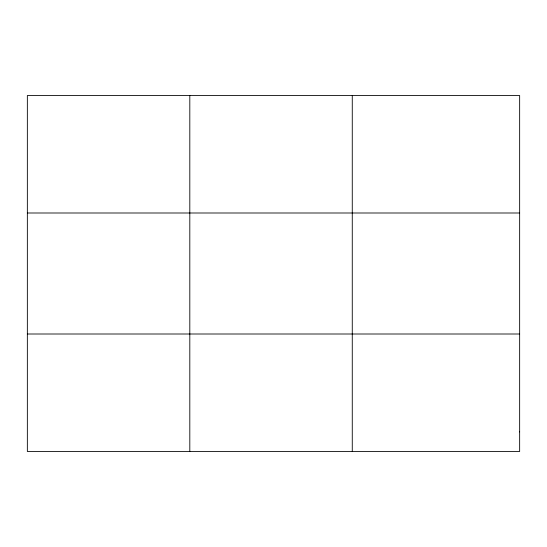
<?xml version="1.0" encoding="UTF-8"?>
<svg xmlns="http://www.w3.org/2000/svg" width="547" height="547" viewBox="0 0 547 547"><rect width="100%" height="100%" fill="white"/><g stroke="black" fill="none" stroke-linecap="round" stroke-linejoin="round"><path stroke-width="0.82" d="M189.809 451.466L189.809 95.534M352.268 451.466L352.268 95.534M27.35 212.995L519.65 212.995M27.35 334.005L519.65 334.005M519.65 431.891L519.65 451.466L27.35 451.466L27.35 95.534L519.65 95.534L519.65 431.891"/></g></svg>
